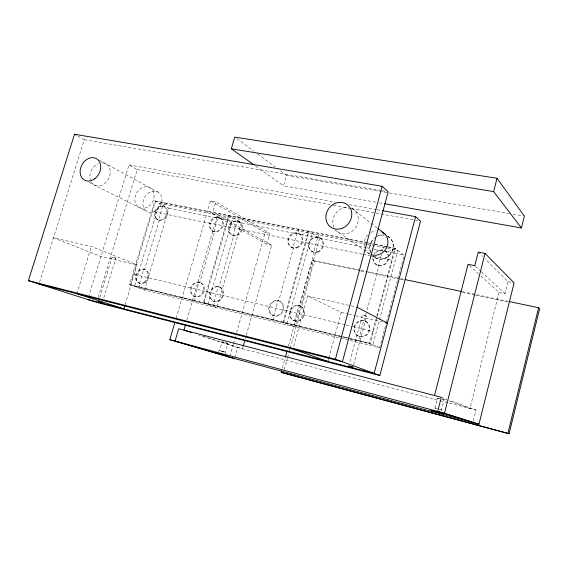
<?xml version="1.0" encoding="UTF-8"?>
<svg xmlns="http://www.w3.org/2000/svg" width="568" height="568" viewBox="0 0 568 568"><rect width="100%" height="100%" fill="white"/><g stroke="black" fill="none" stroke-linecap="round" stroke-linejoin="round"><path stroke-width="0.43" stroke-dasharray="2.84 2.13" d="M473.314 420.895L476.012 410.089L449.565 400.334M480.947 276.048L498.995 292.442L505.03 293.691L508.033 281.65L485.072 258.859M498.995 292.442L469.956 408.498L441.954 398.239M439.781 398.771L437.424 398.225L434.918 408.051L433.547 408.853M442.287 399.453L443.984 399.986L441.485 409.833L442.713 411.921M367.233 242.756L154.794 200.894L129.582 284.625L144.485 290.063L379.665 347.722L385.558 325.457M386.46 322.035L403.905 256.09M353.608 364.592L366.523 316.291L364.209 315.496L362.327 315.212L349.384 363.47M379.665 347.722L369.576 343.235L376.612 316.795M376.84 315.95L394.866 248.202L387.972 246.839M388.462 247.215L395.349 248.571L370.109 343.477L348.674 338.237M381.369 254.556L378.444 265.476L378.955 265.824L366.488 312.407M382.2 251.439L382.619 249.877A8.165 7.483 -54.5 0 0 373.921 254.208M366.261 313.252L364.223 320.877L363.683 320.608L359.43 336.512L359.97 336.753L358.905 340.736L358.358 340.502M327.885 361.461L328.574 358.919M328.801 358.074L341.183 312.407L307.622 295.914L293.4 347.396M286.989 323.703L312.059 233.526M282.367 368.092L285.193 357.883M288.494 345.976L312.293 260.052L359.984 270.098M284.277 369.562L287.344 358.472M287.578 357.62L288.998 352.501M289.233 351.642L289.943 349.086M290.177 348.234L314.26 261.195L312.293 260.052M283.68 322.361L308.978 231.538L301.977 234.634M242.919 347.062L242.437 348.759L201.491 335.724M245.319 338.578L246.036 336.029M246.278 335.184L271.738 245.262L217.608 214.789L212.333 213.745L215.819 201.846L210.565 200.845L175.796 319.365M218.055 351.486L219.567 350.634L222.081 341.829L225.056 342.575L227.953 343.448L225.439 352.245L226.277 353.743M229.87 356.377L233.242 344.506M233.483 343.654L234.69 339.416M234.932 338.571L235.656 336.029M236.622 332.635L265.093 232.582L210.565 200.845M234.69 357.67L237.587 347.481L198.878 335.184M271.738 245.262L266.889 244.254L269.921 233.554L215.819 201.846M375.867 202.172L283.482 185.8L286.464 175.278L278.675 169.527M204.019 302.9L229.287 215.826L222.684 218.822M207.76 304.334L232.809 217.842M186.915 319.961L217.608 214.789M144.485 290.063L168.916 208.314L159.423 203.323L134.467 286.407L348.837 338.833M154.794 200.894L155.533 201.278L130.363 284.909L347.822 338.031M125.145 304.618L137.094 264.894L91.405 246.491L53.506 237.829L100.962 256.48L137.094 264.894M98.243 297.298L137.2 169.527L129 164.912L89.069 295.317M99.84 297.391L112.095 257.162L113.777 257.481L115.858 258.22L103.632 298.434M76.865 293.713L91.405 246.491M39.547 282.339L84.263 139.728L76.027 135.092M366.509 316.341L362.327 315.212M115.844 258.255L112.095 257.162M387.909 251.766L395.349 248.571M443.984 399.986L442.401 399.638M227.953 343.448L222.081 341.829M84.263 139.728L381.178 190.585M382.051 190.734L385.544 191.338M286.464 175.278L509.496 213.582M512.996 214.186L523.49 215.982M379.353 202.79L383.712 203.564M129 164.912L335.432 202.194M349.37 204.714L376.371 209.592M377.244 209.748L381.597 210.536M137.2 169.527L329.859 204.643M333.345 205.275L350.775 208.456M351.649 208.612L375.185 212.908M376.059 213.064L415.286 220.214M416.159 220.377L417.906 220.689M368.1 242.926L374.149 244.119M375.015 244.29L387.106 246.668M155.533 201.278L387.603 247.044M159.423 203.323L366.694 244.332M367.56 244.503L386.638 248.28M387.504 248.45L397.905 250.509L372.892 344.712L349.696 339.039M168.916 208.314L366.168 247.662M367.035 247.833L373.07 249.04M373.936 249.21L384.287 251.276M385.154 251.454L404.132 255.238L394.866 248.202M265.093 232.582L269.921 233.554M508.033 281.65L513.231 282.701M384.472 250.531A8.165 7.483 -54.5 0 1 387.518 260.506A8.165 7.483 -54.5 0 1 377.834 265.327A8.165 7.483 -54.5 0 1 373.126 256.168L392.232 260.3L391.743 259.945M362.356 254.237L209.642 223.011A7.533 6.376 -61 0 0 217.345 231.141A7.533 6.376 -61 0 0 220.924 218.723A7.533 6.376 -61 0 0 209.635 223.039L210.33 223.38A7.526 6.369 -61 0 0 218.027 231.503A7.526 6.369 -61 0 0 221.605 219.099A7.526 6.369 -61 0 0 210.323 223.416L151.677 211.253M363.222 254.407L370.166 255.82M371.039 255.998L373.645 256.523A8.158 7.469 -54.5 0 0 378.345 265.668A8.158 7.469 -54.5 0 0 388.015 260.861A8.158 7.469 -54.5 0 0 384.976 250.893M360.85 270.283L399.865 278.505M400.731 278.682L404.203 279.413M462.295 291.654L508.246 301.338M314.26 261.195L360.197 270.886M361.063 271.071L367.127 272.356M367.993 272.534L399.197 279.122M400.064 279.3L404.395 280.216M462.466 292.47L474.6 295.033M475.466 295.218L508.395 302.169M307.622 295.914L350.279 305.669M351.13 305.861L357.102 307.224M341.183 312.407L348.035 313.998M348.887 314.196L354.879 315.595M355.738 315.794L382.278 321.971M345.301 324.804L132.763 274.053M346.153 325.01L352.132 326.43M352.991 326.635L373.297 331.478L372.771 331.222M129.582 284.625L340.431 336.121M341.29 336.327L369.576 343.235M237.587 347.481L439.128 400.404M439.987 400.632L476.012 410.089M437.268 408.64L434.918 408.051L437.431 408.782M439.121 409.244L441.485 409.833L439.774 409.322M222.528 351.407L219.567 350.634L225.439 352.245L222.478 351.478M439.128 398.757L437.424 398.225M138.493 286.797L139.267 287.081L140.324 283.546L139.558 283.254L143.796 269.104L144.563 269.417L159.253 220.391L158.515 220.022L162.682 206.12L163.414 206.504L164.45 203.039L163.719 202.648M441.3 397.28L446.263 399.112M193.78 300.302L194.497 300.579L195.562 296.929L194.845 296.645L199.098 282.062L199.815 282.36L214.548 231.822L213.859 231.46L218.034 217.132L218.723 217.516L219.759 213.944L219.078 213.561M212.929 304.981L213.639 305.25L214.704 301.565L214.001 301.288L218.261 286.549L218.95 286.84L233.696 235.784L233.029 235.422L237.211 220.945L237.871 221.328L238.915 217.721L238.248 217.338M272.725 319.585L273.371 319.841L274.436 316.035L273.797 315.772L278.057 300.55L278.696 300.834L293.45 248.138L292.839 247.783L297.029 232.852L297.625 233.228L298.669 229.507L298.072 229.124M206.504 291.618L207.214 291.902M293.478 324.655L294.096 324.903L295.161 321.055L294.543 320.799L298.811 305.414L299.421 305.69L314.175 252.426L313.593 252.078L317.775 236.977L318.35 237.353L319.394 233.59L318.818 233.214M272.1 315.084L272.739 315.346M200.667 282.694A7.625 6.468 -66.2 0 1 199.979 295.566A7.625 6.468 -66.2 0 1 190.33 289.815A7.625 6.468 -66.2 0 1 200.667 282.694L201.377 282.992A7.611 6.468 -66.2 0 1 200.696 295.85A7.611 6.468 -66.2 0 1 191.054 290.106A7.611 6.468 -66.2 0 1 201.377 282.992M292.811 320.096L293.429 320.359M219.859 287.188A7.696 6.603 -66.2 0 1 219.227 300.202A7.696 6.603 -66.2 0 1 209.372 294.373A7.696 6.603 -66.2 0 1 219.859 287.188L220.547 287.486A7.682 6.596 -66.2 0 1 219.922 300.479A7.682 6.596 -66.2 0 1 210.075 294.657A7.682 6.596 -66.2 0 1 220.547 287.486M286.251 310.611L286.875 310.888M357.577 335.773L358.124 336.022M279.761 301.225A7.924 7.015 -66.1 0 1 279.307 314.686A7.924 7.015 -66.1 0 1 268.785 308.587A7.924 7.015 -66.1 0 1 279.761 301.225L280.393 301.509A7.917 7.008 -66.1 0 1 279.939 314.949A7.917 7.008 -66.1 0 1 269.431 308.864A7.917 7.008 -66.1 0 1 280.393 301.509M300.55 306.095A8.002 7.157 -66 0 1 300.16 319.713A8.002 7.157 -66 0 1 289.403 313.522A8.002 7.157 -66 0 1 300.55 306.095L301.154 306.379A7.995 7.15 -66 0 1 300.77 319.976A7.995 7.15 -66 0 1 290.021 313.792A7.995 7.15 -66 0 1 301.154 306.379M157.038 219.461L157.783 219.83M365.543 321.332A8.25 7.625 -65.5 0 1 365.359 335.425A8.25 7.625 -65.5 0 1 353.85 328.943A8.25 7.625 -65.5 0 1 365.543 321.332L366.076 321.594A8.236 7.618 -65.5 0 1 365.899 335.674A8.236 7.618 -65.5 0 1 354.396 329.199A8.236 7.618 -65.5 0 1 366.076 321.594M88.885 182.307L147.14 211.481M164.159 206.66A7.327 6.021 -61.9 0 1 163.385 218.836A7.327 6.021 -61.9 0 1 154.304 213.724A7.327 6.021 -61.9 0 1 164.159 206.66L164.89 207.043A7.313 6.014 -61.9 0 1 164.124 219.205A7.313 6.014 -61.9 0 1 155.043 214.101A7.313 6.014 -61.9 0 1 164.89 207.043M212.29 230.878L212.986 231.24M231.432 234.832L232.099 235.195M99.301 160.197L157.932 192.09M225.489 226.227L226.163 226.596M219.603 217.7L220.285 218.084M212.333 213.745L266.889 244.254M238.809 221.527L239.469 221.903M291.143 247.165L291.753 247.52M311.853 251.446L312.443 251.794M305.257 242.401L305.854 242.77M298.732 233.455L299.329 233.831M319.514 237.594L320.089 237.971M376.591 264.816L377.102 265.164M373.126 256.168L373.645 256.523M334.928 229.912L369.633 253.889M373.247 256.381L375.491 257.936M255.621 166.026L283.482 185.8M386.062 251.667L386.56 252.029M236.884 138.67L253.882 151.223M257.425 153.836L275.132 166.907M383.663 245.994L384.16 246.363L383.123 250.247A8.158 7.469 -54.5 0 0 374.802 253.967M351.443 207.966L377.337 228.116M388.448 236.764L389.911 237.907M469.338 265.504L478.362 273.705M475.437 266.264L480.585 271.035M481.224 271.632L505.03 293.691M478.249 252.085L482.594 256.395M101.857 162.831A12.098 9.557 -61.4 0 1 108.396 179.097A12.098 9.557 -61.4 0 1 91.199 181.945M90.795 181.156A12.098 9.557 -61.4 0 1 98.328 163.619M352.103 208.676A13.71 12.247 -54 0 1 355.518 227.804A13.71 12.247 -54 0 1 336.277 230.757M333.956 227.477A13.71 12.247 -54 0 1 335.581 213.568A13.71 12.247 -54 0 1 348.241 207.533M387.411 236.139A12.439 11.36 -53.3 0 1 390.713 253.64A12.439 11.36 -53.3 0 1 373.013 256.147M370.535 252.433A12.439 11.36 -53.3 0 1 375.689 237.09M376.364 236.671A12.439 11.36 -53.3 0 1 383.847 235.053M369.882 254.059A12.631 11.495 -53.4 0 1 365.607 249.913M364.315 246.313A12.631 11.495 -53.4 0 1 367.709 235.095M370.868 232.539A12.631 11.495 -53.4 0 1 376.137 230.849M387.49 236.196A12.439 11.353 -53.3 0 1 390.784 253.697A12.439 11.353 -53.3 0 1 373.091 256.196M370.613 252.49A12.439 11.353 -53.3 0 1 373.325 239.242M378.593 235.727A12.439 11.353 -53.3 0 1 383.918 235.116M319.578 238.368L295.048 326.976L283.049 322.106L308.389 231.162L319.578 238.368M241.4 222.777L216.891 307.813L203.309 302.63L228.62 215.442L241.4 222.777M156.64 210.416A11.097 9.053 -61.5 0 0 157.819 192.034A11.097 9.053 -61.5 0 0 142.93 202.804A11.097 9.053 -61.5 0 0 156.64 210.416M148.66 206.34A11.253 9.138 -61.5 0 0 149.888 187.717A11.253 9.138 -61.5 0 0 134.829 198.658A11.253 9.138 -61.5 0 0 148.66 206.34M145.202 282.474A7.398 6.099 -66.2 0 0 146.033 270.013A7.398 6.099 -66.2 0 0 136.157 276.964A7.398 6.099 -66.2 0 0 145.202 282.474M144.435 282.182A7.412 6.106 -66.2 0 0 145.273 269.708A7.412 6.106 -66.2 0 0 135.376 276.666A7.412 6.106 -66.2 0 0 144.435 282.182M297.199 247.833A7.824 6.887 -58.9 0 0 300.77 234.904A7.824 6.887 -58.9 0 0 288.714 239.327A7.824 6.887 -58.9 0 0 297.199 247.833M236.572 235.102A7.604 6.497 -60.6 0 0 240.157 222.557A7.604 6.497 -60.6 0 0 228.677 226.902A7.604 6.497 -60.6 0 0 236.572 235.102M237.239 235.464A7.597 6.489 -60.6 0 0 240.818 222.94A7.597 6.489 -60.6 0 0 229.351 227.278A7.597 6.489 -60.6 0 0 237.239 235.464M296.595 247.478A7.838 6.894 -58.9 0 0 300.174 234.534A7.838 6.894 -58.9 0 0 288.104 238.958A7.838 6.894 -58.9 0 0 296.595 247.478M317.413 251.766A7.917 7.036 -58.1 0 0 320.991 238.688A7.917 7.036 -58.1 0 0 308.715 243.139A7.917 7.036 -58.1 0 0 317.413 251.766M317.995 252.121A7.902 7.029 -58.1 0 0 321.566 239.057A7.902 7.029 -58.1 0 0 309.304 243.502A7.902 7.029 -58.1 0 0 317.995 252.121"/><path stroke-width="0.85" d="M538.592 307.728L539.6 308.751L509.084 433.753L507.906 433.377L538.592 307.728L509.113 301.523M384.586 203.713L521.417 227.96L524.37 216.138L497.028 178.281L234.761 137.101L231.339 148.788L254.194 165.011M174.802 322.752L169.832 339.685L229.628 357.222L478.987 424.19L514.097 282.878L485.029 253.385L478.249 252.085L474.791 265.668L468.046 264.333L434.541 395.52M521.417 227.96L493.642 191.586L497.028 178.281M478.987 424.19L444.51 413.234L485.029 253.385M39.022 284.021L342.426 361.766L388.164 191.785L382.122 186.297L74.536 134.247L28.4 280.635L96.695 302.375L379.857 375.483L420.519 221.165L415.57 216.671L382.47 210.692M415.57 216.671L374.135 373.382L87.777 299.535M379.857 375.483L335.418 359.196L382.122 186.297M509.084 433.753L283.333 372.977L281.188 372.345L281.657 370.648M285.427 357.038L287.081 351.081M243.154 346.21L244.836 340.275M185.431 325.052L183.947 330.143L191.466 332.536M124.889 305.463L123.867 308.843L76.865 293.713M231.339 148.788L493.642 191.586M405.069 279.598L461.429 291.469M385.7 322.766L387.411 323.171L357.102 307.224M28.4 280.635L335.418 359.196M169.832 339.685L444.51 413.234M281.188 372.345L507.906 433.377M234.449 358.522L175.072 341.091L178.679 328.765L441.3 397.28L437.708 411.417L472.903 422.556M292.932 349.086L327.885 361.461M74.536 134.247L76.027 135.092M378.025 228.655L385.672 234.605M382.065 231.978A12.631 11.495 -53.4 0 1 386.645 247.605A12.631 11.495 -53.4 0 1 371.266 254.663M348.716 365.991L352.927 367.134L348.716 365.991M98.569 301.565L102.354 302.63L98.569 301.565M430.963 410.472L443.949 414.015L430.963 410.472M215.989 352.806L227.534 355.994L215.989 352.806M94.742 178.778A12.283 9.642 -61.3 0 0 96.354 158.593A12.283 9.642 -61.3 0 0 80.152 170.67A12.283 9.642 -61.3 0 0 94.742 178.778M341.986 228.357A13.951 12.411 -54.1 0 0 348.156 205.41A13.951 12.411 -54.1 0 0 326.38 213.518A13.951 12.411 -54.1 0 0 341.986 228.357"/></g></svg>
